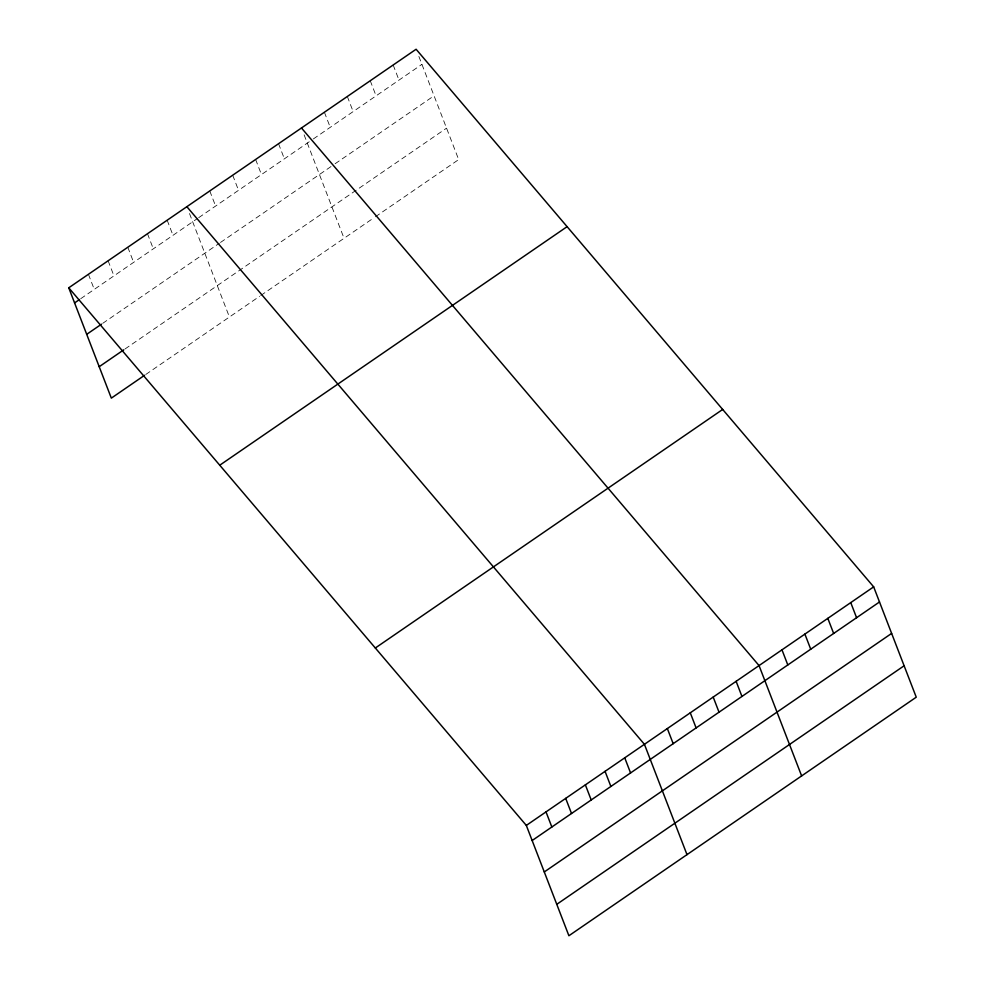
<?xml version="1.0" encoding="UTF-8"?>
<svg xmlns="http://www.w3.org/2000/svg" width="985" height="985" viewBox="0 0 985 985"><rect width="100%" height="100%" fill="white"/><g stroke="black" fill="none" stroke-linecap="round" stroke-linejoin="round"><path stroke-width="0.74" stroke-dasharray="4.92 3.69" d="M80.733 298.689L197.505 218.485M198.711 217.66L312.134 139.772M313.341 138.947L421.925 64.357M102.699 323.351L219.286 243.283M220.492 242.458L333.915 164.569M335.122 163.732L434.053 95.791M125.033 348.973L446.55 128.161M145.768 374.485L259.584 296.313M260.791 295.488L374.214 217.587M375.42 216.762L458.678 159.582L418.219 54.741M393.175 64.998L398.999 80.105M370.249 80.733L376.085 95.853M347.323 96.481L353.159 111.6M324.397 112.228L330.234 127.336M304.119 134.846L344.048 238.308M278.546 143.712L284.382 158.831M255.62 159.459L261.456 174.567M232.694 175.207L238.53 190.314M209.768 190.942L215.604 206.062M189.502 213.56L229.419 317.035M167.167 220.209L173.003 235.329M147.479 233.728L153.315 248.836M127.804 247.247L133.628 262.355M108.116 260.766L113.952 275.874M88.428 274.286L94.264 289.393"/><path stroke-width="1.48" d="M68.753 287.805L416.101 49.25L873.67 586.863L916.247 697.195L568.899 935.75L526.322 825.418L68.753 287.805L111.33 398.137L144.536 375.322M74.577 302.912L79.502 299.538M86.705 334.334L101.467 324.2M99.202 366.715L123.802 349.81M219.753 465.215L567.101 226.661M375.322 648.007L722.67 409.452M526.322 825.418L873.67 586.863M532.159 840.525L879.507 601.97M544.286 871.947L891.634 633.404M556.771 904.328L904.119 665.774M301.472 127.976L759.053 665.589L801.63 775.921M186.854 206.69L644.424 744.303L687.001 854.648M850.745 602.611L856.581 617.718M827.819 618.358L833.655 633.466M804.893 634.094L810.729 649.213M781.979 649.841L787.803 664.949M736.127 681.324L741.951 696.444M713.202 697.072L719.025 712.192M690.276 712.82L696.112 727.927M667.35 728.568L673.186 743.675M624.736 757.822L630.572 772.942M605.061 771.341L610.885 786.461M585.373 784.86L591.209 799.968M565.698 798.379L571.522 813.487M546.01 811.899L551.846 827.006"/></g></svg>
